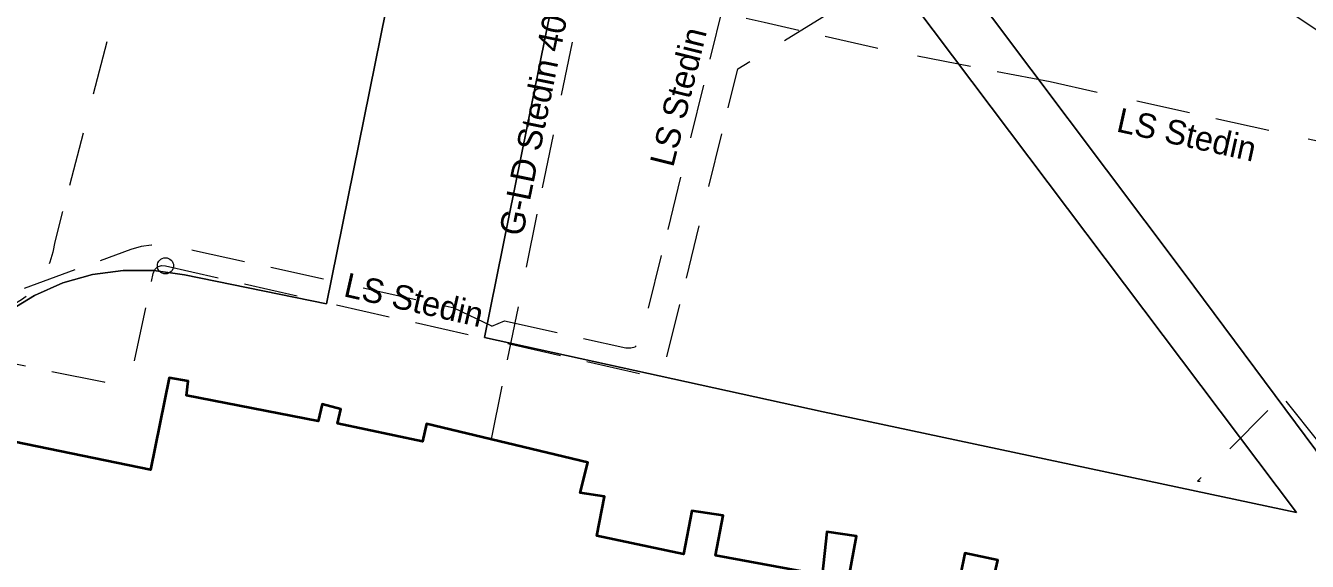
# Model space of a CAD drawing. Header units: metres. Extents: x 104718 to 105139, y 425172 to 425468.
# Drawn here: x 104884.82 to 104932.29, y 425327.38 to 425347.22 of the extents above; entities that cross this region are included whole.
import ezdxf
from ezdxf.enums import TextEntityAlignment as Align

# ---------------------------------------------------------------- set-up
doc = ezdxf.new("R2010")
doc.units = ezdxf.units.M
doc.header["$MEASUREMENT"] = 0
doc.linetypes.add('KL-GAS_LD-SO', pattern=[13, 4, -2, 4, -3])
doc.linetypes.add('KL-LS-SO', pattern=[13, 4, -2, 4, -3])
for name, color, linetype, lineweight in [('B-OI-KL-ET_HULPSTUK-S', 10, 'Continuous', 18), ('B-OI-KL-ET_LS-G', 190, 'KL-LS-SO', 18), ('B-OI-KL-ET_LS-T', 190, 'KL-LS-SO', 18), ('B-OI-KL-GAS_LD-G', 50, 'KL-GAS_LD-SO', 18), ('B-OI-KL-GAS_LD-T', 50, 'KL-GAS_LD-SO', 18), ('B-XX-GR-GROENVOORZIENING-G', 80, 'Continuous', 18), ('B-XX-OG-BEBOUWING-G', 7, 'Continuous', 35), ('B-XX-VH-OPENVERHARDING_BETONSTRAATSTEEN-G', 90, 'Continuous', 18)]:
    doc.layers.add(name, color=color, linetype=linetype, lineweight=lineweight)

msp = doc.modelspace()

# ---------------------------------------------------------------- linework, layer by layer
at = {"layer": 'B-OI-KL-ET_HULPSTUK-S'}
msp.add_circle((104890, 425338.32), 0.3, dxfattribs=at)
at = {"layer": 'B-OI-KL-ET_LS-G', "ltscale": 0.5, "flags": 128}
for points in [[(104902.56, 425336.28), (104907.05, 425335.28), (104907.23, 425335.28), (104907.39, 425335.32), (104907.52, 425335.42), (104907.59, 425335.54), (104911.97, 425353.23), (104912.1, 425354.03), (104912.17, 425354.85), (104912.16, 425355.68), (104912.09, 425356.51), (104912.1, 425356.61), (104912.15, 425356.7), (104912.22, 425356.78), (104912.33, 425356.85), (104912.44, 425356.89), (104912.57, 425356.91), (104912.68, 425356.89), (104912.77, 425356.85), (104917.93, 425354.57), (104920.41, 425353.45), (104921.02, 425353.82)], [(104922.76, 425345.13), (104917.49, 425346.15), (104916.33, 425346.38), (104912.17, 425347.33), (104908.43, 425348.19), (104907.69, 425348.31), (104906.95, 425348.64), (104903.69, 425349.4), (104893.5, 425350.84), (104889.08, 425351.37)], [(104890, 425338.32), (104908.05, 425334.22), (104908.19, 425334.23), (104908.32, 425334.31), (104908.43, 425334.46), (104908.5, 425334.65), (104911.2, 425345.61), (104921.25, 425351.77)], [(104888.59, 425349.52), (104885.9, 425339.21), (104885.83, 425338.83), (104885.72, 425338.46), (104885.57, 425338.12), (104885.39, 425337.8), (104885.18, 425337.51), (104884.94, 425337.26), (104884.67, 425337.06), (104884.39, 425336.89), (104882.75, 425336.33), (104882.35, 425336.21), (104881.94, 425336.11), (104881.52, 425336.04), (104881.1, 425336), (104880.68, 425335.99), (104880.26, 425336.01), (104879.84, 425336.05), (104879.42, 425336.12), (104863.53, 425339.36), (104852.36, 425341.64), (104852.12, 425341.7), (104851.88, 425341.71), (104851.64, 425341.67), (104851.41, 425341.59), (104847.56, 425339.5), (104847.41, 425339.36), (104847.32, 425339.17), (104846.1, 425333.48), (104841.33, 425334.39), (104837.66, 425332.31), (104837.44, 425331.18), (104836.82, 425331.31)], [(104937.18, 425341.83), (104933.24, 425342.81), (104922.76, 425345.13)], [(104902.09, 425336.08), (104900.69, 425336.75), (104891.08, 425338.88), (104890.28, 425339.02), (104889.89, 425339.08), (104889.49, 425339.08), (104889.1, 425339.03), (104888.72, 425338.92), (104882.96, 425336.83), (104882.52, 425336.69), (104882.07, 425336.57), (104881.61, 425336.49), (104881.14, 425336.44), (104880.68, 425336.42), (104880.21, 425336.44), (104879.74, 425336.48), (104879.28, 425336.56), (104877.33, 425336.96), (104876.56, 425337.18)], [(104876.49, 425336.31), (104887.72, 425334.02), (104887.9, 425334), (104888.09, 425334.02), (104888.27, 425334.07), (104888.44, 425334.16), (104888.58, 425334.28), (104888.7, 425334.42), (104888.79, 425334.58), (104888.85, 425334.76), (104889.55, 425338.04), (104889.61, 425338.18), (104889.71, 425338.28), (104889.85, 425338.33), (104890, 425338.32)], [(104902.09, 425336.08), (104902.56, 425336.28)], [(104942.92, 425318.45), (104941.55, 425320.3), (104936.82, 425326.69), (104936.77, 425326.81), (104936.75, 425326.94), (104936.78, 425327.08), (104936.85, 425327.21), (104937.48, 425327.83), (104937.55, 425327.98), (104937.57, 425328.13), (104935.68, 425331.57), (104935.6, 425331.65), (104935.5, 425331.69), (104935.39, 425331.68), (104935.29, 425331.63), (104934.46, 425331.11), (104934.39, 425331.09), (104934.32, 425331.1), (104934.26, 425331.14), (104934.21, 425331.2), (104933.59, 425331.95), (104933.5, 425332.01), (104933.4, 425332.03), (104932.73, 425331.78), (104931.35, 425333.5), (104928.22, 425330.34)], [(104928.22, 425330.34), (104928.32, 425330.34)]]:
    msp.add_lwpolyline(points, dxfattribs=at)
at = {"layer": 'B-OI-KL-GAS_LD-G', "ltscale": 0.5, "flags": 128}
msp.add_lwpolyline([(104902.07, 425331.9), (104907.61, 425359.04)], dxfattribs=at)
at = {"layer": 'B-XX-GR-GROENVOORZIENING-G', "ltscale": 0.5}
for points in [[(104884.263, 425336.68), (104885.152, 425337.224), (104886.199, 425337.685), (104887.299, 425337.997), (104888.433, 425338.151), (104889.576, 425338.147), (104890.709, 425337.983), (104895.968, 425336.915), (104898.165, 425347.761), (104900.851, 425360.071), (104900.76, 425360.087), (104898.611, 425360.452), (104894.742, 425360.873), (104892.79, 425360.97), (104890.839, 425360.959), (104888.902, 425360.768), (104886.98, 425360.302), (104885.126, 425359.763), (104884.216, 425359.382)], [(104933.02, 425346.793), (104931.646, 425347.714), (104928.038, 425349.321), (104926.25, 425350.081), (104917.251, 425354.136), (104917.183, 425353.947), (104917.704, 425352.212), (104918.246, 425350.962), (104918.93, 425349.784), (104919.205, 425349.388), (104927.692, 425338.103), (104933.36, 425330.481)]]:
    msp.add_lwpolyline(points, dxfattribs=at)
msp.add_lwpolyline([(104916.321, 425349.865), (104915.843, 425350.565), (104915.109, 425351.861), (104914.519, 425353.229), (104913.805, 425355.534), (104913.641, 425355.663), (104906.395, 425358.569), (104906.457, 425358.34), (104904.081, 425346.836), (104901.821, 425335.663), (104914.358, 425332.912), (104931.887, 425329.186)], close=True, dxfattribs=at)
at = {"layer": 'B-XX-OG-BEBOUWING-G', "ltscale": 0.5}
for points in [[(104915.306, 425326.769), (104915.59, 425328.314), (104914.49, 425328.474), (104914.325, 425326.868), (104910.372, 425327.594), (104910.655, 425329.08), (104909.496, 425329.241), (104909.181, 425327.636), (104905.973, 425328.325), (104906.256, 425329.781), (104905.364, 425329.909), (104905.644, 425331.038), (104899.673, 425332.47), (104899.518, 425331.816), (104896.368, 425332.475), (104896.493, 425333.009), (104895.81, 425333.195), (104895.655, 425332.571), (104890.781, 425333.515), (104890.846, 425334.051), (104890.133, 425334.177), (104889.442, 425330.76), (104881.465, 425332.411)], [(104920.478, 425325.911), (104920.822, 425327.426), (104919.604, 425327.677), (104919.289, 425326.102)]]:
    msp.add_lwpolyline(points, dxfattribs=at)
at = {"layer": 'B-XX-VH-OPENVERHARDING_BETONSTRAATSTEEN-G', "ltscale": 0.5}
for points in [[(104916.321, 425349.865), (104931.887, 425329.186), (104914.358, 425332.912), (104901.821, 425335.663), (104904.081, 425346.836), (104906.457, 425358.34)], [(104933.36, 425330.481), (104927.692, 425338.103), (104919.205, 425349.388)], [(104898.165, 425347.761), (104895.968, 425336.915), (104890.709, 425337.983), (104889.576, 425338.147), (104888.433, 425338.151), (104887.299, 425337.997), (104886.199, 425337.685), (104885.152, 425337.224), (104884.263, 425336.68)], [(104881.465, 425332.411), (104889.442, 425330.76), (104890.133, 425334.177), (104890.846, 425334.051), (104890.781, 425333.515), (104895.655, 425332.571), (104895.81, 425333.195), (104896.493, 425333.009), (104896.368, 425332.475), (104899.518, 425331.816), (104899.673, 425332.47), (104905.644, 425331.038), (104905.364, 425329.909), (104906.256, 425329.781), (104905.973, 425328.325), (104909.181, 425327.636), (104909.496, 425329.241), (104910.655, 425329.08), (104910.372, 425327.594), (104914.325, 425326.868), (104914.49, 425328.474), (104915.59, 425328.314), (104915.306, 425326.769)], [(104919.289, 425326.102), (104919.604, 425327.677), (104920.822, 425327.426), (104920.478, 425325.911)]]:
    msp.add_lwpolyline(points, dxfattribs=at)

# ---------------------------------------------------------------- texts
at = {"layer": 'B-OI-KL-ET_LS-T'}
for rotation, p in [(76.0934, (104908.994, 425344.58)), (-12.4825, (104927.825, 425343.179)), (347.2026, (104899.204, 425337.06))]:
    msp.add_text('LS Stedin', height=0.9, rotation=rotation, dxfattribs=at).set_placement(p, align=Align.MIDDLE_CENTER)
at = {"layer": 'B-OI-KL-GAS_LD-T'}
msp.add_text('G-LD Stedin 40 mm PE', height=0.9, rotation=78.4629, dxfattribs=at).set_placement((104904.046, 425345.632), align=Align.MIDDLE_CENTER)

doc.saveas('drawing.dxf')
